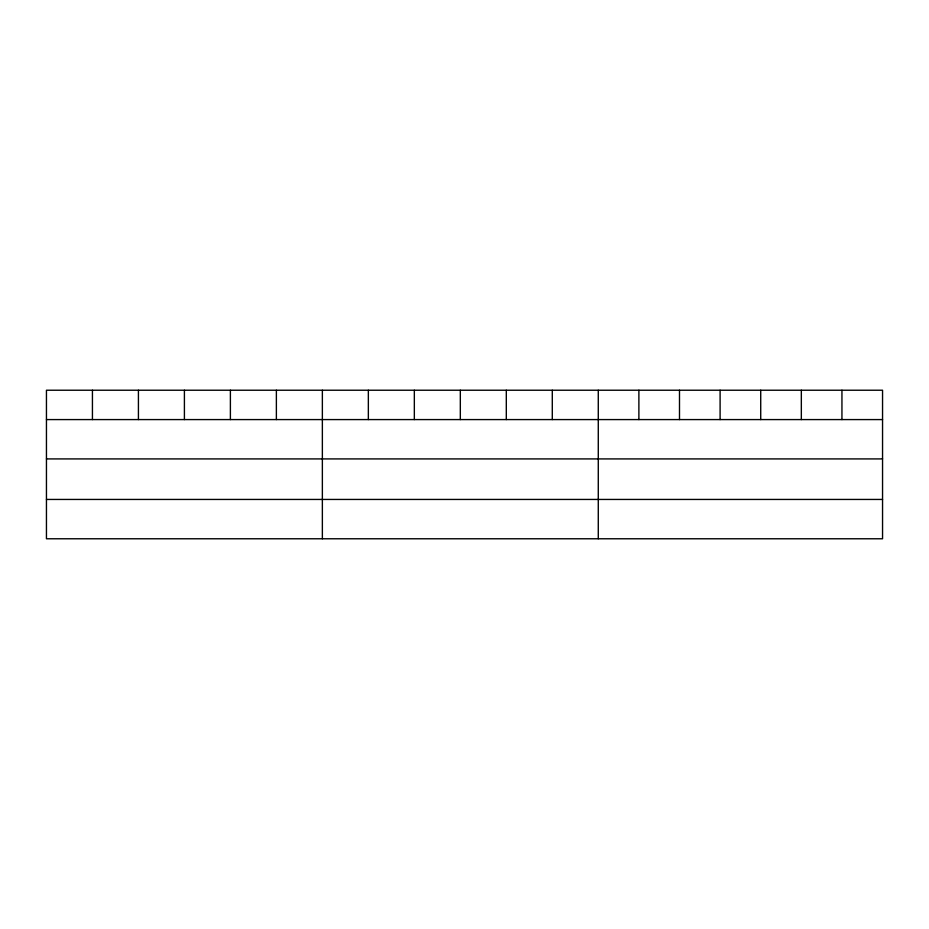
<?xml version="1.0" encoding="UTF-8"?>
<svg xmlns="http://www.w3.org/2000/svg" width="929" height="929" viewBox="0 0 929 929"><rect width="100%" height="100%" fill="white"/><g stroke="black" fill="none" stroke-linecap="round" stroke-linejoin="round"><path stroke-width="1.39" d="M882.55 458.914L882.55 390.226L46.45 390.226L46.45 538.774L882.55 538.774L882.55 458.914L46.45 458.914M46.45 419.583L882.55 419.583M46.45 499.442L882.55 499.442M841.941 390.226L841.941 419.583M801.332 390.226L801.332 419.583M760.723 390.226L760.723 419.583M720.103 390.226L720.103 419.583M679.494 390.226L679.494 419.583M638.885 390.226L638.885 419.583M598.276 390.226L598.276 538.774M552.29 390.226L552.29 419.583M506.305 390.226L506.305 419.583M460.319 390.226L460.319 419.583M414.334 390.226L414.334 419.583M368.348 390.226L368.348 419.583M322.363 390.226L322.363 538.774M276.377 390.226L276.377 419.583M230.392 390.226L230.392 419.583M184.406 390.226L184.406 419.583M138.421 390.226L138.421 419.583M92.435 390.226L92.435 419.583"/></g></svg>
